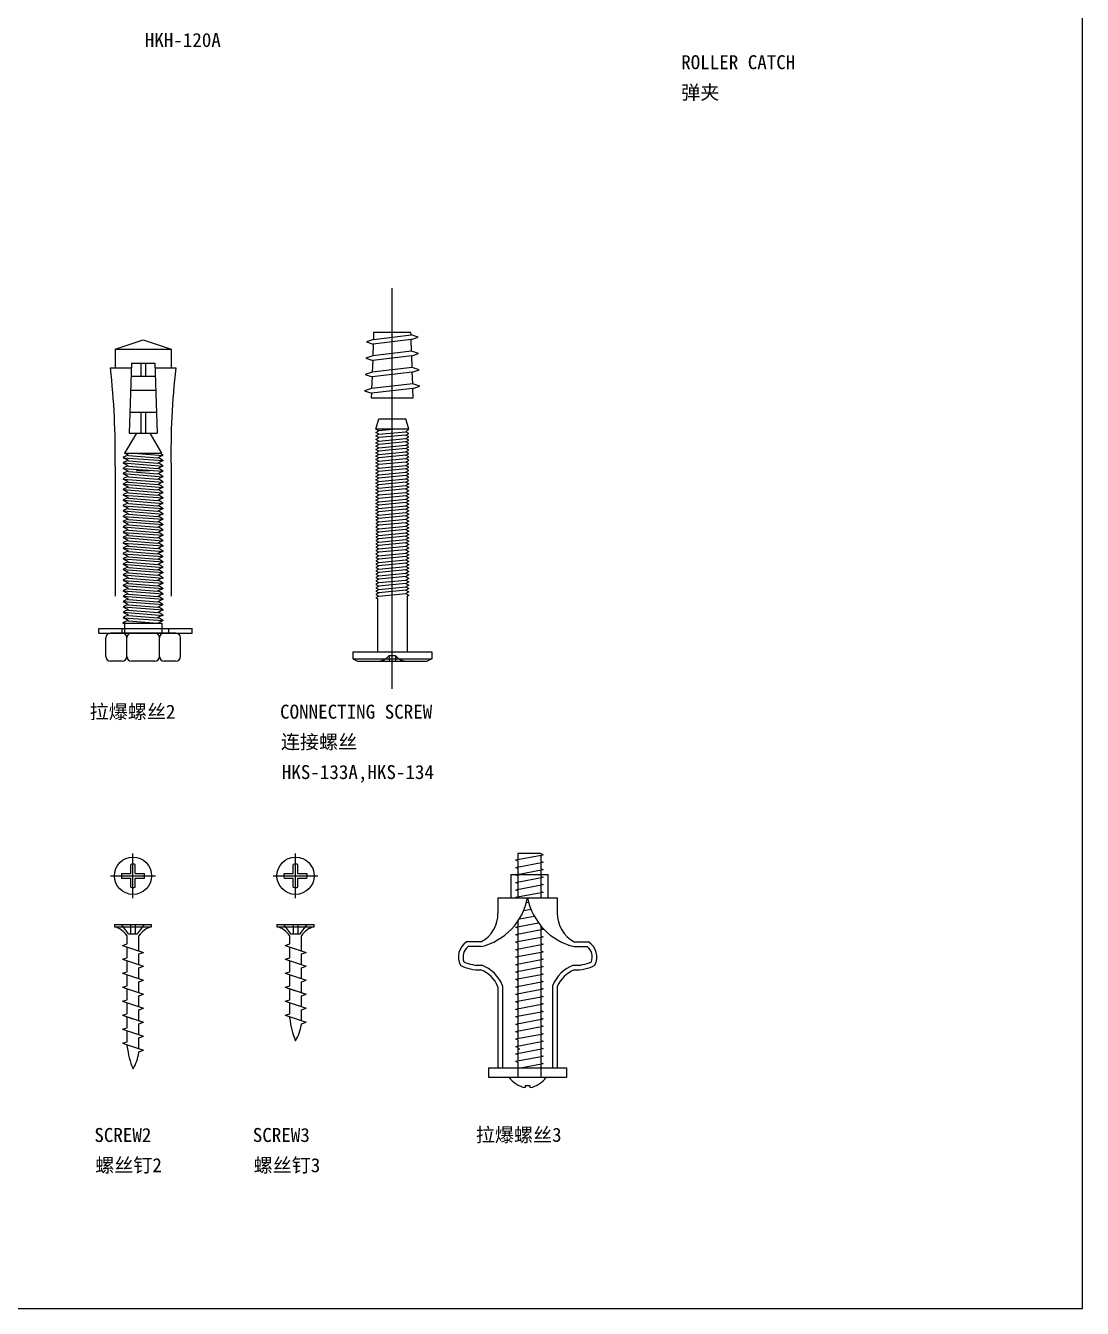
# Model space of a CAD drawing. Header units: millimetres. Extents: x -159360 to -156109, y -82746 to -81402.
# Drawn here: x -156335.4 to -156108.5, y -81966.7 to -81691.5 of the extents above; entities that cross this region are included whole.
import ezdxf
from ezdxf.enums import TextEntityAlignment as Align

# ---------------------------------------------------------------- set-up
doc = ezdxf.new("R2010")
doc.units = ezdxf.units.MM
doc.header["$LTSCALE"] = 2
doc.header["$MEASUREMENT"] = 0
doc.linetypes.add('CENTER2', pattern=[28.575, 19.05, -3.175, 3.175, -3.175])
doc.linetypes.add('HIDDEN2', pattern=[4.7625, 3.175, -1.5875])
doc.layers.get('0').update_dxf_attribs({"linetype": 'CONTINUOUS'})
for name, color, linetype in [('FN-DIM', 141, 'CONTINUOUS'), ('LINE1', 41, 'CONTINUOUS'), ('LINE2', 142, 'CONTINUOUS')]:
    doc.layers.add(name, color=color, linetype=linetype)
doc.layers.add('标注', color=7, linetype='CONTINUOUS', lineweight=25)
doc.styles.add('HZ', font='simfang.ttf')

# ---------------------------------------------------------------- blocks, each defined once
blk = doc.blocks.new('SCREW2 螺丝钉（正面）')
at = {"layer": 'LINE1'}
for p, q in [((0, -4.8), (0, 4.8)), ((-4.8, 0), (4.8, 0)), ((-2.45, 0.5), (-0.5, 0.5)), ((-0.5, 0.5), (-0.5, 2.45)), ((0.5, 0.5), (0.5, 2.45)), ((0.5, 0.5), (2.45, 0.5)), ((-2.45, -0.5), (-0.5, -0.5)), ((-0.5, -2.45), (-0.5, -0.5)), ((0.5, -0.5), (2.45, -0.5)), ((0.5, -2.45), (0.5, -0.5))]:
    blk.add_line(p, q, dxfattribs=at)
blk.add_circle((0, 0), 4, dxfattribs=at)
for start, end in [(168.463, 191.537), (78.463, 101.537), (348.463, 11.537), (258.463, 281.537)]:
    blk.add_arc((0, 0), 2.5, start, end, dxfattribs=at)
blk = doc.blocks.new('SCREW2 螺丝钉2(侧面)')
at = {"layer": 'LINE1'}
for p, q in [((-4, 0), (4, 0)), ((-4, 0), (-4, -0.5)), ((-1, -2), (-2.5, 0)), ((-0.51, 0), (-0.51, -2)), ((0.5, 0), (0.5, -2)), ((1, -2), (2.5, 0)), ((4, -0.5), (4, 0)), ((-4, -0.5), (4, -0.5)), ((-1.25, -4.17), (-1.25, -2.48)), ((-1, -2), (1, -2)), ((1.25, -5.67), (1.25, -2.48)), ((-2.25, -4.5), (-1.25, -4.17)), ((-2.25, -4.5), (2.25, -6)), ((-2.25, -4.5), (2.25, -6)), ((-1.25, -7.17), (-1.25, -4.83)), ((-2.25, -7.5), (-1.25, -7.17)), ((-2.25, -7.5), (2.25, -9)), ((-2.25, -7.5), (2.25, -9)), ((-1.25, -10.17), (-1.25, -7.83)), ((1.25, -6.33), (2.25, -6)), ((1.25, -8.67), (1.25, -6.33)), ((-2.25, -10.5), (-1.25, -10.17)), ((-2.25, -10.5), (2.25, -12)), ((-2.25, -10.5), (2.25, -12)), ((-1.25, -13.17), (-1.25, -10.83)), ((-1.25, -13.17), (-1.25, -10.83)), ((1.25, -9.33), (2.25, -9)), ((1.25, -11.67), (1.25, -9.33)), ((-2.25, -13.5), (-1.25, -13.17)), ((-2.25, -13.5), (2.25, -15)), ((-2.25, -13.5), (2.25, -15)), ((1.25, -12.33), (2.25, -12)), ((1.25, -14.67), (1.25, -12.33)), ((1.25, -14.67), (1.25, -12.33)), ((-2.25, -16.51), (-1.25, -16.18)), ((-2.25, -16.51), (2.25, -18.01)), ((-2.25, -16.51), (2.25, -18.01)), ((-1.25, -16.18), (-1.25, -13.83)), ((1.25, -15.33), (2.25, -15)), ((1.25, -17.68), (1.25, -15.33)), ((-2.25, -19.51), (-1.25, -19.18)), ((-1.25, -19.18), (-1.25, -16.84)), ((1.25, -18.34), (2.25, -18.01)), ((1.25, -20.68), (1.25, -18.34)), ((-2.25, -19.51), (2.25, -21.01)), ((-2.25, -19.51), (0, -20.26)), ((-1.25, -22.18), (-1.25, -19.84)), ((1.25, -20.68), (2.25, -21.01)), ((1.25, -21.34), (2.25, -21.01)), ((1.25, -23.68), (1.25, -21.34)), ((-2.25, -22.51), (-1.25, -22.18)), ((-2.25, -22.51), (2.25, -24.01)), ((-2.25, -22.51), (2.25, -24.01)), ((-1.25, -25.18), (-1.25, -22.84)), ((1.25, -24.34), (2.25, -24.01)), ((1.25, -26.68), (1.25, -24.34)), ((-2.25, -25.51), (-1.25, -25.18)), ((-2.25, -25.51), (2.25, -27.01)), ((-2.25, -25.51), (2.25, -27.01)), ((-1.25, -26.19), (-1.25, -25.84)), ((1.25, -27.34), (2.25, -27.01)), ((1.25, -27.52), (1.25, -27.34))]:
    blk.add_line(p, q, dxfattribs=at)
for centre, radius, start, end in [((-5.12, -4.94), 4.58, 32.4679, 75.9039), ((5.12, -4.94), 4.58, 104.0961, 147.5321), ((16.11, -24.26), 17.46, 186.3437, 202.7358), ((-8.45, -26.01), 9.82, 329.4038, 351.1309)]:
    blk.add_arc(centre, radius, start, end, dxfattribs=at)
blk = doc.blocks.new('SCREW2 螺丝钉2')
at = {"layer": 'FN-DIM'}
for name, p in [('SCREW2 螺丝钉（正面）', (0, 0)), ('SCREW2 螺丝钉2(侧面)', (0, -10.43))]:
    blk.add_blockref(name, p, dxfattribs=at)
blk = doc.blocks.new('KNOCK-IN NUT 连接螺帽 HKS-134')
at = {"linetype": 'ByBlock', "ltscale": 5}
blk.add_lwpolyline([(-4.05, 12.52), (-5.57, 12), (-4.09, 11.48), (-4.18, 9.01), (-5.7, 8.5), (-4.21, 7.99), (-4.3, 5.51), (-5.82, 5), (-4.34, 4.49), (-4.43, 2), (-5.95, 1.5), (-4.46, 1), (-4.5, 0), (4.5, 0), (4.43, 2), (5.91, 2.5), (4.39, 3), (4.3, 5.5), (5.79, 6), (4.27, 6.5), (4.18, 9), (5.66, 9.5), (4.14, 10), (4.05, 12.5), (5.54, 13), (4.02, 13.5), (4, 14), (-4, 14)], close=True, dxfattribs=at)
at = {"layer": 'LINE1', "ltscale": 5}
for p, q in [((4.05, 12.5), (-4.09, 11.48)), ((-4.05, 12.52), (4.02, 13.5)), ((4.18, 9), (-4.21, 7.99)), ((4.14, 10), (-4.18, 9.01)), ((4.27, 6.5), (-4.3, 5.51)), ((4.39, 3), (-4.43, 2)), ((4.3, 5.5), (-4.34, 4.49)), ((4.43, 2), (-4.46, 1))]:
    blk.add_line(p, q, dxfattribs=at)
blk = doc.blocks.new('CONNECTING SCREW 连接螺丝钉 HKS-133A')
at = {"ltscale": 5}
for p, q in [((-3.52, 47.74), (-2.88, 50)), ((-2.88, 50), (2.88, 50)), ((3.52, 47.74), (2.88, 50)), ((3.52, 47.74), (-3.52, 47.74))]:
    blk.add_line(p, q, dxfattribs=at)
at = {"linetype": 'ByBlock', "ltscale": 5}
for p, q in [((-8.5, 0), (8.5, 0)), ((-8.5, 0), (-8.5, -1.5)), ((8.5, 0), (8.5, -1.5)), ((-8.5, -1.5), (-7.5, -2)), ((-7.5, -2), (7.5, -2)), ((8.5, -1.5), (7.5, -2))]:
    blk.add_line(p, q, dxfattribs=at)
at = {"linetype": 'ByBlock'}
for points in [[(-2.88, 46.66), (-2.88, 46.66), (-3.52, 47.02), (-2.88, 47.38), (-2.88, 47.38), (-3.52, 47.74)], [(-2.88, 43.04), (-2.88, 43.04), (-3.52, 43.4), (-2.88, 43.76), (-2.88, 43.76), (-3.52, 44.13), (-2.88, 44.49), (-2.88, 44.49), (-3.52, 44.85), (-2.88, 45.21), (-2.88, 45.21), (-3.52, 45.57), (-2.88, 45.94), (-2.88, 45.94), (-3.52, 46.3), (-2.88, 46.66), (-2.88, 46.66), (-3.52, 47.02)], [(2.88, 43.6), (2.88, 43.6), (3.52, 43.96), (2.88, 44.33), (2.88, 44.33), (3.52, 44.69), (2.88, 45.05), (2.88, 45.05), (3.52, 45.41), (2.88, 45.77), (2.88, 45.77), (3.52, 46.13), (2.88, 46.5), (2.88, 46.5), (3.52, 46.86), (2.88, 47.22), (2.88, 47.22), (3.52, 47.74)], [(-2.88, 39.42), (-2.88, 39.42), (-3.52, 39.79), (-2.88, 40.15), (-2.88, 40.15), (-3.52, 40.51), (-2.88, 40.87), (-2.88, 40.87), (-3.52, 41.23), (-2.88, 41.59), (-2.88, 41.59), (-3.52, 41.96), (-2.88, 42.32), (-2.88, 42.32), (-3.52, 42.68), (-2.88, 43.04), (-2.88, 43.04), (-3.52, 43.4)], [(2.88, 39.98), (2.88, 39.98), (3.52, 40.35), (2.88, 40.71), (2.88, 40.71), (3.52, 41.07), (2.88, 41.43), (2.88, 41.43), (3.52, 41.79), (2.88, 42.16), (2.88, 42.16), (3.52, 42.52), (2.88, 42.88), (2.88, 42.88), (3.52, 43.24), (2.88, 43.6), (2.88, 43.6), (3.52, 43.96)], [(-2.88, 35.81), (-2.88, 35.81), (-3.52, 36.17), (-2.88, 36.53), (-2.88, 36.53), (-3.52, 36.89), (-2.88, 37.25), (-2.88, 37.25), (-3.52, 37.62), (-2.88, 37.98), (-2.88, 37.98), (-3.52, 38.34), (-2.88, 38.7), (-2.88, 38.7), (-3.52, 39.06), (-2.88, 39.42), (-2.88, 39.42), (-3.52, 39.79)], [(2.88, 36.37), (2.88, 36.37), (3.52, 36.73), (2.88, 37.09), (2.88, 37.09), (3.52, 37.45), (2.88, 37.81), (2.88, 37.81), (3.52, 38.18), (2.88, 38.54), (2.88, 38.54), (3.52, 38.9), (2.88, 39.26), (2.88, 39.26), (3.52, 39.62), (2.88, 39.98), (2.88, 39.98), (3.52, 40.35)], [(-2.88, 32.19), (-2.88, 32.19), (-3.52, 32.55), (-2.88, 32.91), (-2.88, 32.91), (-3.52, 33.27), (-2.88, 33.64), (-2.88, 33.64), (-3.52, 34), (-2.88, 34.36), (-2.88, 34.36), (-3.52, 34.72), (-2.88, 35.08), (-2.88, 35.08), (-3.52, 35.45), (-2.88, 35.81), (-2.88, 35.81), (-3.52, 36.17)], [(-2.88, 28.57), (-2.88, 28.57), (-3.52, 28.93), (-2.88, 29.3), (-2.88, 29.3), (-3.52, 29.66), (-2.88, 30.02), (-2.88, 30.02), (-3.52, 30.38), (-2.88, 30.74), (-2.88, 30.74), (-3.52, 31.1), (-2.88, 31.47), (-2.88, 31.47), (-3.52, 31.83), (-2.88, 32.19), (-2.88, 32.19), (-3.52, 32.55)]]:
    blk.add_lwpolyline(points, dxfattribs=at)
at = {"linetype": 'ByBlock', "ltscale": 5}
for points in [[(2.88, 36.37), (2.88, 36.37), (3.52, 36.01), (2.88, 35.64), (2.88, 35.64), (3.52, 35.28), (2.88, 34.92), (2.88, 34.92), (3.52, 34.56), (2.88, 34.2), (2.88, 34.2), (3.52, 33.84), (2.88, 33.47), (2.88, 33.47), (3.52, 33.11), (2.88, 32.75), (2.88, 32.75), (2.88, 32.75), (3.52, 32.39), (2.88, 32.03), (2.88, 32.03), (3.52, 31.67), (2.88, 31.3), (2.88, 31.3), (3.52, 30.94), (2.88, 30.58), (2.88, 30.58), (3.52, 30.22), (2.88, 29.86), (2.88, 29.86), (3.52, 29.5), (2.88, 29.13), (2.88, 29.13), (2.88, 29.13), (3.52, 28.77), (2.88, 28.41), (2.88, 28.41), (3.52, 28.05), (2.88, 27.69), (2.88, 27.69), (3.52, 27.32), (2.88, 26.96), (2.88, 26.96), (3.52, 26.6), (2.88, 26.24), (2.88, 26.24), (3.52, 25.88), (2.88, 25.52), (2.88, 25.52), (3.52, 25.15), (2.88, 24.79), (2.88, 24.79), (3.52, 24.43), (2.88, 24.07), (2.88, 24.07), (3.52, 23.71), (2.88, 23.35), (2.88, 23.35), (3.52, 22.98), (2.88, 22.62), (2.88, 22.62), (3.52, 22.26), (2.88, 21.9), (2.88, 21.9), (3.52, 21.54), (2.88, 21.17), (2.88, 21.17), (3.52, 20.81), (2.88, 20.45), (2.88, 20.45), (3.52, 20.09), (2.88, 19.73), (2.88, 19.73), (3.52, 19.37), (2.88, 19), (2.88, 19), (3.52, 18.64), (2.88, 18.28), (2.88, 18.28), (3.52, 17.92), (2.88, 17.56), (2.88, 17.56), (3.52, 17.2), (2.88, 16.83), (2.88, 16.83), (3.52, 16.47), (2.88, 16.11), (2.88, 16.11), (3.52, 15.75), (2.88, 15.39), (2.88, 15.39), (3.52, 15.03), (2.88, 14.66), (2.88, 14.66), (3.52, 14.3), (2.88, 13.94), (2.88, 13.94), (3.52, 13.58), (2.88, 13.22), (2.88, 13.22), (3.52, 12.86), (2.88, 12.49), (2.88, 12.49), (3.52, 12.13), (3.2, 11.95), (3.2, 0)], [(-3.52, 28.93), (-2.88, 28.57), (-2.88, 28.57), (-3.52, 28.21), (-2.88, 27.85), (-2.88, 27.85), (-3.52, 27.49), (-2.88, 27.13), (-2.88, 27.13), (-3.52, 26.76), (-2.88, 26.4), (-2.88, 26.4), (-3.52, 26.04), (-2.88, 25.68), (-2.88, 25.68), (-3.52, 25.32), (-2.88, 24.95), (-2.88, 24.95), (-3.52, 24.59), (-2.88, 24.23), (-2.88, 24.23), (-3.52, 23.87), (-2.88, 23.51), (-2.88, 23.51), (-3.52, 23.15), (-2.88, 22.78), (-2.88, 22.78), (-3.52, 22.42), (-2.88, 22.06), (-2.88, 22.06), (-3.52, 21.7), (-2.88, 21.34), (-2.88, 21.34), (-3.52, 20.98), (-2.88, 20.61), (-2.88, 20.61), (-3.52, 20.25), (-2.88, 19.89), (-2.88, 19.89), (-3.52, 19.53), (-2.88, 19.17), (-2.88, 19.17), (-3.52, 18.81), (-2.88, 18.44), (-2.88, 18.44), (-3.52, 18.08), (-2.88, 17.72), (-2.88, 17.72), (-3.52, 17.36), (-2.88, 17), (-2.88, 17), (-3.52, 16.64), (-2.88, 16.27), (-2.88, 16.27), (-3.52, 15.91), (-2.88, 15.55), (-2.88, 15.55), (-3.52, 15.19), (-2.88, 14.83), (-2.88, 14.83), (-3.52, 14.46), (-2.88, 14.1), (-2.88, 14.1), (-3.52, 13.74), (-2.88, 13.38), (-2.88, 13.38), (-3.52, 13.02), (-2.88, 12.66), (-2.88, 12.66), (-3.52, 12.29), (-2.88, 11.93), (-2.88, 11.93), (-3.52, 11.57), (-3.2, 11.39), (-3.2, 0)]]:
    blk.add_lwpolyline(points, dxfattribs=at)
at = {"layer": 'LINE1', "ltscale": 5}
for p, q in [((0.84, 47.74), (-2.88, 47.38)), ((-2.88, 46.66), (2.88, 47.22)), ((2.88, 46.5), (-2.88, 45.94)), ((-2.88, 45.21), (2.88, 45.77)), ((2.88, 45.05), (-2.88, 44.49)), ((-2.88, 43.76), (2.88, 44.33)), ((2.88, 43.6), (-2.88, 43.04)), ((-2.88, 42.32), (2.88, 42.88)), ((2.88, 42.16), (-2.88, 41.59)), ((-2.88, 40.87), (2.88, 41.43)), ((2.88, 40.71), (-2.88, 40.15)), ((-2.88, 39.42), (2.88, 39.98)), ((2.88, 39.26), (-2.88, 38.7)), ((-2.88, 37.98), (2.88, 38.54)), ((2.88, 37.81), (-2.88, 37.25)), ((-2.88, 36.53), (2.88, 37.09)), ((2.88, 36.37), (-2.88, 35.81)), ((-2.88, 35.08), (2.88, 35.64)), ((2.88, 34.92), (-2.88, 34.36)), ((-2.88, 33.64), (2.88, 34.2)), ((2.88, 33.47), (-2.88, 32.91)), ((-2.88, 32.19), (2.88, 32.75)), ((2.88, 32.03), (-2.88, 31.47)), ((-2.88, 30.74), (2.88, 31.3)), ((2.88, 30.58), (-2.88, 30.02)), ((-2.88, 29.3), (2.88, 29.86)), ((2.88, 29.13), (-2.88, 28.57)), ((-2.88, 27.85), (2.88, 28.41)), ((2.88, 27.69), (-2.88, 27.13)), ((-2.88, 26.4), (2.88, 26.96)), ((2.88, 26.24), (-2.88, 25.68)), ((-2.88, 24.95), (2.88, 25.52)), ((2.88, 24.79), (-2.88, 24.23)), ((-2.88, 23.51), (2.88, 24.07)), ((2.88, 23.35), (-2.88, 22.78)), ((-2.88, 22.06), (2.88, 22.62)), ((2.88, 21.9), (-2.88, 21.34)), ((-2.88, 20.61), (2.88, 21.17)), ((2.88, 20.45), (-2.88, 19.89)), ((-2.88, 19.17), (2.88, 19.73)), ((2.88, 19), (-2.88, 18.44)), ((-2.88, 17.72), (2.88, 18.28)), ((2.88, 17.56), (-2.88, 17)), ((-2.88, 16.27), (2.88, 16.83)), ((2.88, 16.11), (-2.88, 15.55)), ((-2.88, 14.83), (2.88, 15.39)), ((2.88, 14.66), (-2.88, 14.1)), ((-2.88, 13.38), (2.88, 13.94)), ((2.88, 13.22), (-2.88, 12.66)), ((-2.88, 11.93), (2.88, 12.49)), ((-8.5, -1.5), (8.5, -1.5))]:
    blk.add_line(p, q, dxfattribs=at)
at = {"layer": 'LINE1', "linetype": 'HIDDEN2'}
for p, q in [((-0.7, -0.8), (0.7, -0.8)), ((-0.7, -0.8), (-0.7, -2)), ((0.7, -0.8), (0.7, -2))]:
    blk.add_line(p, q, dxfattribs=at)
for centre, start, end in [((-2.99, 0.77), 274.8678, 325.6057), ((2.99, 0.77), 214.3943, 265.1322)]:
    blk.add_arc(centre, 2.78, start, end, dxfattribs=at)
blk = doc.blocks.new('CONNECTING SCREW 连接螺丝 HKS-133A HKS-134')
for name, p in [('KNOCK-IN NUT 连接螺帽 HKS-134', (0, 54.48)), ('CONNECTING SCREW 连接螺丝钉 HKS-133A', (0, 0))]:
    blk.add_blockref(name, p)
blk = doc.blocks.new('拉爆螺丝2')
at = {"layer": 'LINE1'}
for p, q in [((-6, 66.91), (0, 68.91)), ((0, 68.91), (6, 66.91)), ((-6, 66.91), (-6, 62.91)), ((-6, 66.91), (6, 66.91)), ((6, 66.91), (6, 62.91)), ((-2.5, 63.91), (-3, 48.91)), ((-2.5, 63.91), (2.5, 63.91)), ((-0.5, 63.91), (-0.5, 61.12)), ((0.5, 63.91), (0.5, 61.12)), ((2.5, 63.91), (3, 48.91)), ((-7, 62.91), (-2.54, 62.91)), ((-2.6, 61.12), (2.59, 61.12)), ((2.53, 62.91), (7, 62.91)), ((-2.7, 58.15), (2.69, 58.15)), ((-2.85, 53.43), (2.84, 53.43)), ((-0.5, 53.43), (-0.5, 48.91)), ((0.5, 53.43), (0.5, 48.91)), ((-1.43, 48.91), (-3.96, 44.62)), ((-3, 48.91), (3, 48.91)), ((-3, 48.91), (3, 48.91)), ((-1.43, 48.91), (1.43, 48.91)), ((1.44, 48.91), (3.95, 44.62)), ((-3.96, 44.62), (3.95, 44.62)), ((-3.15, 44.09), (3.13, 43.62)), ((-2.05, 44.62), (4.29, 44.14)), ((-6, 41.85), (-6, 13.91)), ((-4.29, 43.64), (4.29, 43)), ((-4.29, 42.5), (4.29, 41.85)), ((-4.29, 41.35), (4.29, 40.71)), ((-3.15, 42.95), (3.13, 42.48)), ((-3.15, 41.8), (3.13, 41.33)), ((6, 41.85), (6, 13.91)), ((-4.29, 40.21), (4.29, 39.56)), ((-4.29, 39.06), (4.29, 38.42)), ((-3.15, 40.66), (3.13, 40.19)), ((-3.15, 39.52), (3.13, 39.04)), ((-1.43, 40.91), (1.43, 40.91)), ((-4.29, 37.92), (4.29, 37.27)), ((-4.29, 36.78), (4.29, 36.13)), ((-3.15, 38.37), (3.13, 37.9)), ((-3.15, 37.23), (3.13, 36.76)), ((-3.15, 36.08), (3.13, 35.61)), ((-4.29, 35.63), (4.29, 34.99)), ((-4.29, 34.49), (4.29, 33.84)), ((-4.29, 33.34), (4.29, 32.7)), ((-3.15, 34.94), (3.13, 34.47)), ((-3.15, 33.79), (3.13, 33.32)), ((-4.29, 32.2), (4.29, 31.55)), ((-4.29, 31.05), (4.29, 30.41)), ((-3.15, 32.65), (3.13, 32.18)), ((-3.15, 31.51), (3.13, 31.03)), ((-3.15, 30.36), (3.13, 29.89)), ((-4.29, 29.91), (4.29, 29.27)), ((-4.29, 28.77), (4.29, 28.12)), ((-4.29, 27.62), (4.29, 26.98)), ((-3.15, 29.22), (3.13, 28.75)), ((-3.15, 28.07), (3.13, 27.6)), ((-4.29, 26.48), (4.29, 25.83)), ((-4.29, 25.33), (4.29, 24.69)), ((-3.15, 26.93), (3.13, 26.46)), ((-3.15, 25.79), (3.13, 25.31)), ((-4.29, 24.19), (4.29, 23.54)), ((-4.29, 23.04), (4.29, 22.4)), ((-3.15, 24.64), (3.13, 24.17)), ((-3.15, 23.5), (3.13, 23.03)), ((-3.15, 22.35), (3.13, 21.88)), ((-4.29, 21.9), (4.29, 21.26)), ((-4.29, 20.76), (4.29, 20.11)), ((-4.29, 19.61), (4.29, 18.97)), ((-3.15, 21.21), (3.13, 20.74)), ((-3.15, 20.06), (3.13, 19.59)), ((-4.29, 18.47), (4.29, 17.82)), ((-4.29, 17.32), (4.29, 16.68)), ((-3.15, 18.92), (3.13, 18.45)), ((-3.15, 17.78), (3.13, 17.3)), ((-3.15, 16.63), (3.13, 16.16)), ((-4.29, 16.18), (4.29, 15.54)), ((-4.29, 15.04), (4.29, 14.39)), ((-4.29, 13.89), (4.29, 13.25)), ((-3.15, 15.49), (3.13, 15.02)), ((-3.15, 14.34), (3.13, 13.87)), ((-4.29, 12.75), (4.29, 12.1)), ((-4.29, 11.6), (4.29, 10.96)), ((-3.15, 13.2), (3.13, 12.73)), ((-3.15, 12.06), (3.13, 11.58)), ((-4.29, 10.46), (4.3, 9.81)), ((-4.29, 9.31), (4.3, 8.67)), ((-3.15, 10.91), (3.13, 10.44)), ((-3.15, 9.77), (3.13, 9.29)), ((-3.15, 8.62), (3.15, 8.15)), ((-9.47, 7), (10.53, 7)), ((-9.47, 6), (-9.47, 7)), ((-9.47, 6), (10.53, 6)), ((-2.5, 6), (-7, 6)), ((-4.47, 6), (-4.47, 7)), ((-4.32, 8.15), (4, 8.15)), ((-4, 8.15), (-4, 6)), ((4, 6), (-4, 6)), ((-4, 6), (4, 6)), ((2.5, 6), (-2.5, 6)), ((7, 6), (2.5, 6)), ((4, 8.15), (4, 6)), ((5.53, 6), (5.53, 7)), ((10.53, 6), (10.53, 7)), ((-8, 1), (-8, 5)), ((-3.5, 1), (-3.5, 5)), ((3.5, 1), (3.5, 5)), ((8, 1), (8, 5)), ((-4.5, 0), (-7, 0)), ((2.5, 0), (-2.5, 0)), ((7, 0), (4.5, 0))]:
    blk.add_line(p, q, dxfattribs=at)
for centre, radius, start, end in [((-174.66, 44.39), 168.68, 359.1348, 6.3018), ((174.65, 44.39), 168.68, 173.6982, 180.8652), ((-2.89, 41.77), 2.34, 96.5206, 126.8632), ((-6.92, 39.21), 6.16, 52.3028, 61.3013), ((5.55, 39.89), 4.43, 106.44, 122.7741), ((2.31, 41.84), 3.03, 49.1918, 66.1051), ((-6.92, 38.07), 6.16, 52.3028, 64.7495), ((-2.89, 40.63), 2.34, 96.5206, 126.8632), ((-6.92, 36.92), 6.16, 52.3028, 64.7495), ((-2.89, 39.48), 2.34, 96.5206, 126.8632), ((-6.92, 35.78), 6.16, 52.3028, 64.7495), ((2.31, 40.7), 3.03, 49.1918, 74.3695), ((2.31, 39.56), 3.03, 49.1918, 74.3695), ((2.31, 38.41), 3.03, 49.1918, 74.3695), ((5.55, 38.75), 4.43, 106.44, 122.7741), ((5.55, 37.6), 4.43, 106.44, 122.7741), ((-2.89, 38.34), 2.34, 96.5206, 126.8632), ((-6.92, 34.63), 6.16, 52.3028, 64.7495), ((-2.89, 37.19), 2.34, 96.5206, 126.8632), ((-6.92, 33.49), 6.16, 52.3028, 64.7495), ((2.31, 37.27), 3.03, 49.1918, 74.3695), ((2.31, 36.12), 3.03, 49.1918, 74.3695), ((5.55, 36.46), 4.43, 106.44, 122.7741), ((5.55, 35.31), 4.43, 106.44, 122.7741), ((-2.89, 36.05), 2.34, 96.5206, 126.8632), ((-6.92, 32.35), 6.16, 52.3028, 64.7495), ((-2.89, 34.91), 2.34, 96.5206, 126.8632), ((-6.92, 31.2), 6.16, 52.3028, 64.7495), ((-2.89, 33.76), 2.34, 96.5206, 126.8632), ((2.31, 34.98), 3.03, 49.1918, 74.3695), ((2.31, 33.84), 3.03, 49.1918, 74.3695), ((5.55, 34.17), 4.43, 106.44, 122.7741), ((5.55, 33.03), 4.43, 106.44, 122.7741), ((5.55, 31.88), 4.43, 106.44, 122.7741), ((-6.92, 30.06), 6.16, 52.3028, 64.7495), ((-2.89, 32.62), 2.34, 96.5206, 126.8632), ((-6.92, 28.91), 6.16, 52.3028, 64.7495), ((-2.89, 31.47), 2.34, 96.5206, 126.8632), ((-6.92, 27.77), 6.16, 52.3028, 64.7495), ((2.31, 32.69), 3.03, 49.1918, 74.3695), ((2.31, 31.55), 3.03, 49.1918, 74.3695), ((2.31, 30.4), 3.03, 49.1918, 74.3695), ((5.55, 30.74), 4.43, 106.44, 122.7741), ((5.55, 29.59), 4.43, 106.44, 122.7741), ((-2.89, 30.33), 2.34, 96.5206, 126.8632), ((-6.92, 26.63), 6.16, 52.3028, 64.7495), ((-2.89, 29.18), 2.34, 96.5206, 126.8632), ((-6.92, 25.48), 6.16, 52.3028, 64.7495), ((-2.89, 28.04), 2.34, 96.5206, 126.8632), ((2.31, 29.26), 3.03, 49.1918, 74.3695), ((2.31, 28.11), 3.03, 49.1918, 74.3695), ((5.55, 28.45), 4.43, 106.44, 122.7741), ((5.55, 27.31), 4.43, 106.44, 122.7741), ((5.55, 26.16), 4.43, 106.44, 122.7741), ((-6.92, 24.34), 6.16, 52.3028, 64.7495), ((-2.89, 26.9), 2.34, 96.5206, 126.8632), ((-6.92, 23.19), 6.16, 52.3028, 64.7495), ((-2.89, 25.75), 2.34, 96.5206, 126.8632), ((-6.92, 22.05), 6.16, 52.3028, 64.7495), ((2.31, 26.97), 3.03, 49.1918, 74.3695), ((2.31, 25.83), 3.03, 49.1918, 74.3695), ((2.31, 24.68), 3.03, 49.1918, 74.3695), ((5.55, 25.02), 4.43, 106.44, 122.7741), ((5.55, 23.87), 4.43, 106.44, 122.7741), ((-2.89, 24.61), 2.34, 96.5206, 126.8632), ((-6.92, 20.9), 6.16, 52.3028, 64.7495), ((-2.89, 23.46), 2.34, 96.5206, 126.8632), ((-6.92, 19.76), 6.16, 52.3028, 64.7495), ((2.31, 23.54), 3.03, 49.1918, 74.3695), ((2.31, 22.39), 3.03, 49.1918, 74.3695), ((5.55, 22.73), 4.43, 106.44, 122.7741), ((5.55, 21.58), 4.43, 106.44, 122.7741), ((-2.89, 22.32), 2.34, 96.5206, 126.8632), ((-6.92, 18.62), 6.16, 52.3028, 64.7495), ((-2.89, 21.18), 2.34, 96.5206, 126.8632), ((-6.92, 17.47), 6.16, 52.3028, 64.7495), ((-2.89, 20.03), 2.34, 96.5206, 126.8632), ((2.31, 21.25), 3.03, 49.1918, 74.3695), ((2.31, 20.11), 3.03, 49.1918, 74.3695), ((5.55, 20.44), 4.43, 106.44, 122.7741), ((5.55, 19.3), 4.43, 106.44, 122.7741), ((5.55, 18.15), 4.43, 106.44, 122.7741), ((-6.92, 16.33), 6.16, 52.3028, 64.7495), ((-2.89, 18.89), 2.34, 96.5206, 126.8632), ((-6.92, 15.18), 6.16, 52.3028, 64.7495), ((-2.89, 17.74), 2.34, 96.5206, 126.8632), ((-6.92, 14.04), 6.16, 52.3028, 64.7495), ((2.31, 18.96), 3.03, 49.1918, 74.3695), ((2.31, 17.82), 3.03, 49.1918, 74.3695), ((2.31, 16.67), 3.03, 49.1918, 74.3695), ((5.55, 17.01), 4.43, 106.44, 122.7741), ((5.55, 15.86), 4.43, 106.44, 122.7741), ((-2.89, 16.6), 2.34, 96.5206, 126.8632), ((-6.92, 12.9), 6.16, 52.3028, 64.7495), ((-2.89, 15.45), 2.34, 96.5206, 126.8632), ((-6.92, 11.75), 6.16, 52.3028, 64.7495), ((-2.89, 14.31), 2.34, 96.5206, 126.8632), ((2.31, 15.53), 3.03, 49.1918, 74.3695), ((2.31, 14.38), 3.03, 49.1918, 74.3695), ((5.55, 14.72), 4.43, 106.44, 122.7741), ((5.55, 13.58), 4.43, 106.44, 122.7741), ((5.55, 12.43), 4.43, 106.44, 122.7741), ((-6.92, 10.61), 6.16, 52.3028, 64.7495), ((-2.89, 13.17), 2.34, 96.5206, 126.8632), ((-6.92, 9.46), 6.16, 52.3028, 64.7495), ((-2.88, 12.02), 2.34, 96.5206, 126.8632), ((-6.92, 8.32), 6.16, 52.3028, 64.7495), ((2.31, 13.24), 3.03, 49.1918, 74.3695), ((2.31, 12.1), 3.03, 49.1918, 74.3695), ((2.31, 10.95), 3.03, 49.1918, 74.3695), ((5.55, 11.29), 4.43, 106.44, 122.7741), ((5.55, 10.14), 4.43, 106.44, 122.7741), ((-2.88, 10.88), 2.34, 96.5206, 126.8632), ((-6.92, 7.17), 6.16, 52.3028, 64.7495), ((-2.88, 9.73), 2.34, 96.5206, 126.8632), ((-6.92, 6.03), 6.16, 52.3028, 64.7495), ((2.31, 9.81), 3.03, 49.1918, 74.3695), ((2.31, 8.66), 3.03, 49.1918, 74.3695), ((5.55, 9), 4.43, 106.44, 122.7741), ((5.55, 7.85), 4.43, 106.44, 122.7741), ((-2.88, 6.3), 2.34, 96.5206, 127.8809), ((-2.88, 8.59), 2.34, 96.5206, 126.8632), ((-6.91, 4.89), 6.16, 52.3028, 64.7495), ((-2.88, 7.45), 2.34, 96.5206, 126.8632), ((-6.91, 3.74), 6.16, 52.3028, 64.7495), ((2.31, 7.52), 3.03, 49.1918, 74.3695), ((2.31, 6.38), 3.03, 49.1918, 74.3695), ((5.55, 6.71), 4.43, 106.44, 122.7741), ((5.55, 5.57), 4.43, 106.44, 122.7741), ((5.55, 4.42), 4.43, 106.44, 122.7741), ((-7, 5), 1, 90, 180), ((-4.5, 5), 1, 0, 90), ((-2.5, 5), 1, 90, 180), ((2.5, 5), 1, 0, 90), ((4.5, 5), 1, 90, 180), ((7, 5), 1, 0, 90), ((-7, 1), 1, 180, 270), ((-4.5, 1), 1, 270, 0), ((-2.5, 1), 1, 180, 270), ((2.5, 1), 1, 270, 0), ((4.5, 1), 1, 180, 270), ((7, 1), 1, 270, 0)]:
    blk.add_arc(centre, radius, start, end, dxfattribs=at)
blk = doc.blocks.new('拉爆螺丝3')
at = {"layer": 'LINE1'}
for p, q in [((2.87, 49.75), (-2.13, 49.75)), ((-2.13, 49.75), (-2.13, 48.49)), ((2.87, 49.75), (3.37, 49.51)), ((-2.63, 48.39), (3.37, 49.51)), ((-2.63, 48.39), (-2.13, 48.23)), ((-2.63, 46.79), (3.37, 47.91)), ((-2.63, 46.79), (-2.13, 46.63)), ((-2.13, 48.23), (-2.13, 46.89)), ((2.87, 49.42), (2.87, 48.06)), ((2.87, 48.06), (3.37, 47.91)), ((2.87, 47.82), (2.87, 46.46)), ((-3.63, 45.27), (-3.63, 40.27)), ((-3.63, 45.27), (4.37, 45.27)), ((-2.63, 45.19), (3.37, 46.31)), ((-2.63, 45.19), (-2.13, 45.03)), ((-2.63, 43.59), (3.37, 44.71)), ((-2.13, 46.63), (-2.13, 45.27)), ((-2.13, 45.03), (-2.13, 43.69)), ((2.87, 46.46), (3.37, 46.31)), ((2.87, 46.22), (2.87, 44.86)), ((2.87, 44.86), (3.37, 44.71)), ((2.87, 44.62), (2.87, 41.66)), ((4.37, 45.27), (4.37, 40.27)), ((-2.63, 43.59), (-2.13, 43.43)), ((-2.63, 41.99), (3.37, 43.11)), ((-2.63, 41.99), (-2.13, 41.83)), ((-2.63, 40.39), (3.37, 41.51)), ((-2.13, 43.43), (-2.13, 42.09)), ((-2.13, 41.83), (-2.13, 40.49)), ((2.87, 43.26), (3.37, 43.11)), ((2.87, 41.66), (3.37, 41.51)), ((2.87, 41.42), (2.87, 40.27)), ((-6.37, 40.27), (6.37, 40.27)), ((-6.37, 40.27), (-6.37, 36.96)), ((-2.63, 40.39), (-2.27, 40.27)), ((-0.24, 39.24), (0.22, 39.32)), ((6.37, 40.27), (6.37, 36.96)), ((-1.77, 35.75), (1.42, 36.35)), ((-0.84, 37.53), (0.72, 37.82)), ((-2.63, 33.99), (2.33, 34.92)), ((-2.63, 33.99), (-2.13, 33.83)), ((-2.63, 32.39), (3.37, 33.51)), ((-2.13, 35.2), (-2.13, 34.09)), ((-2.13, 33.83), (-2.13, 32.49)), ((2.87, 34.23), (2.87, 33.66)), ((2.87, 33.66), (3.37, 33.51)), ((2.87, 33.42), (2.87, 32.06)), ((-9.98, 30.8), (-13.11, 30.8)), ((-2.63, 32.39), (-2.13, 32.23)), ((-2.63, 30.79), (3.37, 31.91)), ((-2.63, 30.79), (-2.13, 30.63)), ((-2.63, 29.19), (3.37, 30.31)), ((-2.13, 32.23), (-2.13, 30.89)), ((-2.13, 30.63), (-2.13, 29.29)), ((2.87, 32.06), (3.37, 31.91)), ((2.87, 31.82), (2.87, 30.46)), ((2.87, 30.46), (3.37, 30.31)), ((9.98, 30.8), (13.11, 30.8)), ((-10.02, 29.8), (-12.79, 29.8)), ((-2.63, 29.19), (-2.13, 29.03)), ((-2.63, 27.59), (3.37, 28.71)), ((-2.63, 27.59), (-2.13, 27.43)), ((-2.13, 29.03), (-2.13, 27.69)), ((2.87, 30.22), (2.87, 28.86)), ((2.87, 28.86), (3.37, 28.71)), ((2.87, 28.62), (2.87, 27.26)), ((10.02, 29.8), (12.79, 29.8)), ((-2.63, 25.99), (3.37, 27.11)), ((-2.63, 25.99), (-2.13, 25.83)), ((-2.63, 24.39), (3.37, 25.51)), ((-2.13, 27.43), (-2.13, 26.09)), ((-2.13, 25.83), (-2.13, 24.49)), ((2.87, 27.26), (3.37, 27.11)), ((2.87, 27.02), (2.87, 25.66)), ((2.87, 25.66), (3.37, 25.51)), ((2.87, 25.42), (2.87, 24.06)), ((-2.63, 24.39), (-2.13, 24.23)), ((-2.63, 22.79), (3.37, 23.91)), ((-2.63, 22.79), (-2.13, 22.63)), ((-2.63, 21.19), (3.37, 22.31)), ((-2.13, 24.23), (-2.13, 13.29)), ((2.87, 24.06), (3.37, 23.91)), ((2.87, 23.82), (2.87, 12.86)), ((2.87, 22.46), (3.37, 22.31)), ((-6.37, 21.19), (-6.37, 3.8)), ((-5.37, 21.39), (-5.37, 3.8)), ((-2.63, 21.19), (-2.13, 21.03)), ((-2.63, 19.59), (3.37, 20.71)), ((-2.63, 19.59), (-2.13, 19.43)), ((2.87, 20.86), (3.37, 20.71)), ((5.37, 21.39), (5.37, 3.8)), ((6.37, 21.19), (6.37, 3.8)), ((-2.63, 17.99), (3.37, 19.11)), ((-2.63, 17.99), (-2.13, 17.83)), ((-2.63, 16.39), (3.37, 17.51)), ((2.87, 19.26), (3.37, 19.11)), ((2.87, 17.66), (3.37, 17.51)), ((-2.63, 16.39), (-2.13, 16.23)), ((-2.63, 14.79), (3.37, 15.91)), ((-2.63, 14.79), (-2.13, 14.63)), ((-2.63, 13.19), (3.37, 14.31)), ((2.87, 16.06), (3.37, 15.91)), ((2.87, 14.46), (3.37, 14.31)), ((-2.63, 13.19), (-2.13, 13.03)), ((-2.63, 11.59), (3.37, 12.71)), ((-2.63, 11.59), (-2.13, 11.43)), ((-2.63, 9.99), (3.37, 11.11)), ((-2.13, 13.03), (-2.13, 11.69)), ((-2.13, 11.43), (-2.13, 10.09)), ((2.87, 12.86), (3.37, 12.71)), ((2.87, 12.62), (2.87, 11.26)), ((2.87, 11.26), (3.37, 11.11)), ((2.87, 11.02), (2.87, 9.66)), ((-2.63, 9.99), (-2.13, 9.83)), ((-2.63, 8.39), (3.37, 9.51)), ((-2.63, 8.39), (-2.13, 8.23)), ((-2.13, 9.83), (-2.13, 8.49)), ((2.87, 9.66), (3.37, 9.51)), ((2.87, 9.42), (2.87, 8.06)), ((-2.63, 6.79), (3.37, 7.91)), ((-2.63, 6.79), (-2.13, 6.63)), ((-2.63, 5.19), (3.37, 6.31)), ((-2.13, 8.23), (-2.13, 6.89)), ((-1.66, 7.8), (-2.13, 7.8)), ((-2.13, 6.63), (-2.13, 5.29)), ((2.87, 7.8), (2.76, 7.8)), ((2.87, 8.06), (3.37, 7.91)), ((2.87, 7.82), (2.87, 6.46)), ((2.87, 6.46), (3.37, 6.31)), ((2.87, 6.22), (2.87, 4.86)), ((-8.37, 3.8), (8.37, 3.8)), ((-8.37, 3.8), (-8.37, 1.8)), ((-2.63, 5.19), (-2.13, 5.03)), ((-2.13, 5.03), (-2.13, 1.8)), ((-1.52, 3.8), (3.37, 4.71)), ((2.87, 4.86), (3.37, 4.71)), ((2.87, 4.62), (2.87, 1.8)), ((8.37, 3.8), (8.37, 1.8)), ((-8.37, 1.8), (8.37, 1.8)), ((-0.5, 0), (-0.5, -0.46)), ((-0.5, 0), (0.5, 0)), ((0.5, 0), (0.5, -0.46))]:
    blk.add_line(p, q, dxfattribs=at)
for centre, radius, start, end in [((-13.13, 42.8), 13.37, 283.4585, 349.0905), ((13.13, 42.8), 13.37, 190.9095, 256.5415), ((-13.22, 36.86), 6.85, 297.8968, 0.9084), ((13.22, 36.86), 6.85, 179.0916, 242.1032), ((-11.03, 27.56), 3.84, 122.6606, 207.3193), ((11.03, 27.56), 3.84, 332.6807, 57.3394), ((-11.03, 27.56), 2.84, 128.1608, 201.168), ((11.03, 27.56), 2.84, 338.832, 51.8392), ((-10.36, 33.61), 8.82, 242.3542, 272.2367), ((-10.36, 33.61), 7.82, 244.8026, 273.7189), ((-12.54, 18.6), 6.7, 22.7887, 67.824), ((-12.54, 18.6), 7.7, 21.2381, 69.5385), ((12.54, 18.6), 7.7, 110.4615, 158.7619), ((12.54, 18.6), 6.7, 112.176, 157.2113), ((10.36, 33.61), 7.82, 266.2811, 295.1974), ((10.36, 33.61), 8.82, 267.7633, 297.6458), ((0.48, 4.9), 5.45, 214.6821, 259.6552), ((-0.48, 4.9), 5.45, 280.3448, 325.3179)]:
    blk.add_arc(centre, radius, start, end, dxfattribs=at)
blk = doc.blocks.new('SCREW3 螺丝钉3(侧面)')
at = {"layer": 'LINE1'}
for p, q in [((-4, 0), (4, 0)), ((-4, 0), (-4, -0.5)), ((-1, -2), (-2.5, 0)), ((-0.51, 0), (-0.51, -2)), ((0.5, 0), (0.5, -2)), ((1, -2), (2.5, 0)), ((4, -0.5), (4, 0)), ((-4, -0.5), (4, -0.5)), ((-1.25, -4.17), (-1.25, -2.48)), ((-1, -2), (1, -2)), ((1.25, -5.67), (1.25, -2.48)), ((-2.25, -4.5), (-1.25, -4.17)), ((-2.25, -4.5), (2.25, -6)), ((-2.25, -4.5), (2.25, -6)), ((-1.25, -7.17), (-1.25, -4.83)), ((-2.25, -7.5), (-1.25, -7.17)), ((-2.25, -7.5), (2.25, -9)), ((-2.25, -7.5), (2.25, -9)), ((-1.25, -10.17), (-1.25, -7.83)), ((1.25, -6.33), (2.25, -6)), ((1.25, -8.67), (1.25, -6.33)), ((-2.25, -10.5), (-1.25, -10.17)), ((-2.25, -10.5), (2.25, -12)), ((-2.25, -10.5), (2.25, -12)), ((-1.25, -13.17), (-1.25, -10.83)), ((1.25, -9.33), (2.25, -9)), ((1.25, -11.67), (1.25, -9.33)), ((-2.25, -13.5), (-1.25, -13.17)), ((-2.25, -13.5), (2.25, -15)), ((-2.25, -13.5), (0, -14.25)), ((1.25, -12.33), (2.25, -12)), ((1.25, -14.67), (1.25, -12.33)), ((-2.25, -16.5), (-1.25, -16.17)), ((-2.25, -16.5), (2.25, -18)), ((-2.25, -16.5), (2.25, -18)), ((-1.25, -16.17), (-1.25, -13.83)), ((1.25, -14.67), (2.25, -15)), ((1.25, -15.33), (2.25, -15)), ((1.25, -17.67), (1.25, -15.33)), ((-2.25, -19.5), (-1.25, -19.17)), ((-1.25, -19.17), (-1.25, -16.83)), ((1.25, -18.33), (2.25, -18)), ((1.25, -20.67), (1.25, -18.33)), ((-2.25, -19.5), (2.25, -21)), ((-2.25, -19.5), (2.25, -21)), ((-1.25, -20.18), (-1.25, -19.83)), ((1.25, -21.33), (2.25, -21)), ((1.25, -21.52), (1.25, -21.33))]:
    blk.add_line(p, q, dxfattribs=at)
for centre, radius, start, end in [((-5.12, -4.94), 4.58, 32.4679, 75.9039), ((5.12, -4.94), 4.58, 104.0961, 147.5321), ((16.11, -18.25), 17.46, 186.3437, 202.7358), ((-8.45, -20), 9.82, 329.4038, 351.1309)]:
    blk.add_arc(centre, radius, start, end, dxfattribs=at)
blk = doc.blocks.new('SCREW3 螺丝钉3')
at = {"layer": 'FN-DIM'}
for name, p in [('SCREW2 螺丝钉（正面）', (0, 10.43)), ('SCREW3 螺丝钉3(侧面)', (0, 0))]:
    blk.add_blockref(name, p, dxfattribs=at)

msp = doc.modelspace()

# ---------------------------------------------------------------- linework, layer by layer
at = {"layer": 'LINE1', "color": 0, "linetype": 'CENTER2', "ltscale": 5}
msp.add_line((-156256.65, -81833.81), (-156256.65, -81747.78), dxfattribs=at)
at = {"layer": '标注', "color": 0}
for p, q in [((-156108.52, -81793.92), (-156108.52, -81402.01)), ((-156108.52, -81966.71), (-156108.52, -81793.92)), ((-156921.02, -81966.71), (-156108.52, -81966.71))]:
    msp.add_line(p, q, dxfattribs=at)

# ---------------------------------------------------------------- block references
at = {"color": 0}
for name, p in [('拉爆螺丝2', (-156310.14, -81827.82)), ('拉爆螺丝3', (-156227.6, -81918.89))]:
    msp.add_blockref(name, p, dxfattribs=at)
at = {"layer": 'FN-DIM', "color": 0}
for name, p in [('SCREW2 螺丝钉2', (-156312.31, -81873.89)), ('SCREW3 螺丝钉3', (-156277.42, -81884.32))]:
    msp.add_blockref(name, p, dxfattribs=at)
at = {"layer": 'LINE2', "color": 0}
msp.add_blockref('CONNECTING SCREW 连接螺丝 HKS-133A HKS-134', (-156256.65, -81825.82), dxfattribs=at)

# ---------------------------------------------------------------- texts
at = {"layer": '标注', "color": 0, "style": 'HZ'}
for s, p in [('HKH-120A', (-156309.78, -81693.06)), ('ROLLER CATCH ', (-156194.63, -81697.82)), ('弹夹', (-156194.63, -81704.3)), ('拉爆螺丝2', (-156321.61, -81837.18)), ('CONNECTING SCREW', (-156280.73, -81837.18)), ('连接螺丝', (-156280.55, -81843.66)), ('HKS-133A,HKS-134', (-156280.36, -81850.14)), ('SCREW2', (-156320.61, -81928.01)), ('SCREW3', (-156286.6, -81928.01)), ('拉爆螺丝3', (-156238.72, -81927.97)), ('螺丝钉2', (-156320.43, -81934.49)), ('螺丝钉3', (-156286.42, -81934.49))]:
    msp.add_text(s, height=3, dxfattribs=at).set_placement(p, align=Align.TOP_LEFT)

doc.saveas('drawing.dxf')
